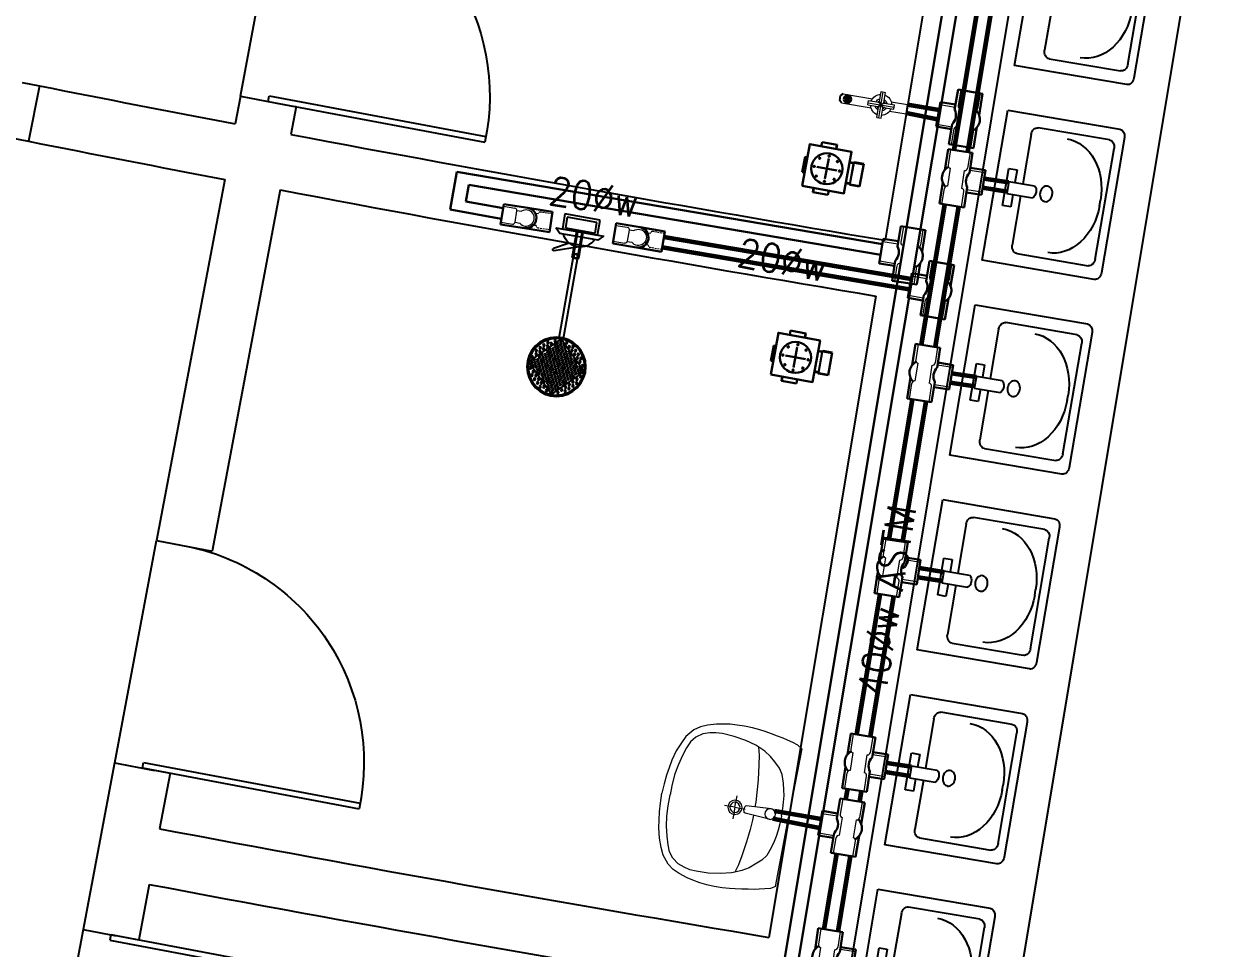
# Model space of a CAD drawing. Header units: metres. Extents: x 159409 to 239023, y 50504 to 95165.
# Drawn here: x 173804.7 to 174230.9, y 80456.3 to 80783.5 of the extents above; entities that cross this region are included whole.
import ezdxf

# ---------------------------------------------------------------- set-up
doc = ezdxf.new("R2010")
doc.units = ezdxf.units.M
doc.header["$MEASUREMENT"] = 0
for name, pattern in [('CONTINU', [0]), ('DASHED', [0.1875, 0.125, -0.0625]), ('HIDDEN2', [0.1875, 0.125, -0.0625])]:
    doc.linetypes.add(name, pattern=pattern)
for name, color, linetype, lineweight in [('cad-block.com', 7, 'Continuous', 5), ('RJ- D - TEXT', 7, 'Continuous', 20), ('RJ- DRA- FLOOR TRAP', 8, 'Continuous', 30), ('RJ- DRA-WASTE PIPE', 130, 'Continuous', 30), ('RJ- WS- COLD WATER', 152, 'Continuous', 30), ('RJ- WS- HOT WATER', 12, 'Continuous', 30), ('WS SLD RSHR', 121, 'Continuous', 25)]:
    doc.layers.add(name, color=color, linetype=linetype, lineweight=lineweight)
doc.layers.add('SANTEH', color=7, linetype='Continuous')
doc.styles.add('RJ', font='romans.shx')

# ---------------------------------------------------------------- blocks, each defined once
blk = doc.blocks.new('TRTH')
at = {"color": 42, "ltscale": 8}
for p, q in [((-589.8393, -68.7593), (-589.8393, -67.9795)), ((-589.8193, -68.7593), (-589.8193, -67.9793)), ((-589.8393, -68.7593), (-589.8193, -68.7593)), ((-589.8393, -68.8593), (-589.0393, -68.8593))]:
    blk.add_line(p, q, dxfattribs=at)
blk.add_arc((-589.8193, -68.7593), 0.78, 0, 91.4693, dxfattribs=at)
blk = doc.blocks.new('Rac7')
at = {"color": 0}
for p, q in [((-39473.6, -23808.4), (-38988.3, -23808.4)), ((-39500.6, -24232.1), (-39500.6, -23829.6)), ((-39456.5, -23859.1), (-39456.5, -24114.9)), ((-39032.4, -23838), (-39429.6, -23838)), ((-39221.1, -23854.9), (-39240.8, -23854.9)), ((-39005.4, -24114.9), (-39005.4, -23859.1)), ((-39005.4, -23859.1), (-39005.4, -23859.1)), ((-38961.3, -23829.6), (-38961.3, -24232.1)), ((-39252.5, -24185.9), (-39252.5, -24093.6)), ((-39209.4, -24185.9), (-39209.4, -24093.6)), ((-39429.6, -24136.1), (-39252.5, -24136.1)), ((-39297, -24164), (-39252.5, -24164)), ((-39297, -24193.5), (-39297, -24164)), ((-39209.4, -24136.1), (-39032.4, -24136.1)), ((-39209.4, -24164), (-39164.9, -24164)), ((-39164.9, -24164), (-39164.9, -24193.5)), ((-39164.9, -24193.5), (-39297, -24193.5)), ((-39252.5, -24185.9), (-39209.4, -24185.9)), ((-38961.3, -24232.1), (-39500.6, -24232.1))]:
    blk.add_line(p, q, dxfattribs=at)
at = {"color": 0, "extrusion": (0, 0, -1)}
for centre, major_axis, start_param, end_param in [((-39473.6, -23829.6), (-27, 0), 0, 1.570796), ((-38988.3, -23829.6), (-27, 0), 1.570796, 3.141593), ((-39429.6, -23859.1), (-27, 0), 0, 1.570796), ((-39240.8, -24007.4), (-194.1, 0), 0, 1.570796), ((-39221.1, -24007.4), (-194.1, 0), 1.570796, 3.141593), ((-39032.4, -23859.1), (-27, 0), 1.570796, 3.141593), ((-39231, -24104), (-25.3, 0), 0.552816, 2.588777), ((-39429.6, -24114.9), (-27, 0), -1.570796, 0), ((-39032.4, -24114.9), (-27, 0), -3.141593, -1.570796)]:
    blk.add_ellipse(centre, major_axis=major_axis, ratio=0.785714, start_param=start_param, end_param=end_param, dxfattribs=at)
blk.add_ellipse((-39231, -24048), major_axis=(-27.9, 0), ratio=0.785714, dxfattribs=at)
blk = doc.blocks.new('A$C12DB153C')
at = {"linetype": 'Continuous', "ltscale": 10}
for p, q in [((1.26, 2.08), (-1.26, 2.08)), ((-1.26, 2.08), (-1.26, 0.53)), ((1.26, 2.08), (1.26, 0.53)), ((-2.78, 0.53), (-0.73, 0.53)), ((-2.78, -1.99), (-2.78, 0.53)), ((0.73, 0.53), (2.8, 0.53)), ((2.8, -1.99), (2.8, 0.53)), ((-2.78, -1.99), (-0.62, -1.99)), ((0.62, -1.99), (2.8, -1.99))]:
    blk.add_line(p, q, dxfattribs=at)
at = {"color": 8, "linetype": 'Continuous', "lineweight": 0}
for p, q in [((-1, 2.08), (-1, 0.53)), ((1, 2.08), (1, 0.53)), ((-2.78, 0.26), (-1.19, 0.26)), ((0.93, 0), (-0.9, 0)), ((2.8, 0.26), (1.22, 0.26)), ((-2.78, -1.73), (-1.19, -1.73)), ((-0.9, -1.47), (0.93, -1.47)), ((2.8, -1.73), (1.22, -1.73))]:
    blk.add_line(p, q, dxfattribs=at)
for centre, start, end in [((-1.19, -0.03), 5.7392, 90), ((1.22, -0.03), 90, 174.2608), ((-1.19, -1.44), 270, 354.2608), ((1.22, -1.44), 185.7392, 270)]:
    blk.add_arc(centre, 0.293, start, end, dxfattribs=at)
at = {"linetype": 'Continuous', "ltscale": 10, "extrusion": (0, 0, -1)}
for centre, start_param, end_param in [((0, 1.55), 3.309118, 4.544863), ((0, -0.9), 2.9928, 4.847677)]:
    blk.add_ellipse(centre, major_axis=(-0.891, 0.891), ratio=1, start_param=start_param, end_param=end_param, dxfattribs=at)
blk = doc.blocks.new('Floor trap-3')
at = {"layer": 'RJ- DRA- FLOOR TRAP', "color": 8, "lineweight": 0}
for p, q in [((-3.75, 9.09), (-3.75, 12.5)), ((-3.75, 9.09), (3.75, 9.09)), ((-3.75, 9.09), (-3.41, 8.75)), ((-3.41, 8.75), (3.41, 8.75)), ((-3.41, 8.75), (-3.41, 7.5)), ((3.75, 9.09), (3.41, 8.75)), ((3.41, 8.75), (3.41, 7.5)), ((3.75, 9.09), (3.75, 12.5)), ((-7.5, 1.83), (-9, 1.83)), ((7.5, 1.83), (9, 1.83)), ((-7.5, -3.17), (-9, -3.17)), ((7.5, -3.17), (9, -3.17)), ((-2.5, -7.5), (-2.5, -8.32)), ((2.5, -7.5), (2.5, -8.32))]:
    blk.add_line(p, q, dxfattribs=at)
at = {"layer": 'RJ- DRA- FLOOR TRAP', "color": 11, "lineweight": 30}
for p, q in [((-3.64, 0), (3.64, 0)), ((0, 3.64), (0, -3.64))]:
    blk.add_line(p, q, dxfattribs=at)
at = {"layer": 'RJ- DRA- FLOOR TRAP', "color": 126, "lineweight": 30}
blk.add_lwpolyline([(7.5, -7.5), (7.5, 7.5), (-7.5, 7.5), (-7.5, -7.5)], close=True, dxfattribs=at)
blk.add_circle((0, 0), 5.5, dxfattribs=at)
at = {"layer": 'RJ- DRA- FLOOR TRAP', "lineweight": 30, "extrusion": (0, 0, -1)}
for centre, major_axis, start_param, end_param in [((0, 4.55), (-0.165, 0.165), 3.141593, 9.424778), ((-4.55, 0), (-0.165, 0.165), 3.141593, 9.424778), ((-3.22, 3.22), (0.165, 0.165), 4.712389, 10.995574), ((3.22, 3.22), (-0.165, 0.165), 3.141593, 9.424778), ((4.55, 0), (0.165, 0.165), 4.712389, 10.995574)]:
    blk.add_ellipse(centre, major_axis=major_axis, ratio=1, start_param=start_param, end_param=end_param, dxfattribs=at)
at = {"layer": 'RJ- DRA- FLOOR TRAP', "lineweight": 30}
for centre, major_axis, start_param, end_param in [((-3.22, -3.22), (0.165, -0.165), 4.712389, 10.995574), ((3.22, -3.22), (-0.165, -0.165), 3.141593, 9.424778), ((0, -4.55), (-0.165, -0.165), 3.141593, 9.424778)]:
    blk.add_ellipse(centre, major_axis=major_axis, ratio=1, start_param=start_param, end_param=end_param, dxfattribs=at)
at = {"layer": 'RJ- DRA-WASTE PIPE', "lineweight": 30}
for p, q in [((-4.09, 9.09), (-4.09, 12.5)), ((-4.09, 12.5), (4.09, 12.5)), ((-4.09, 9.09), (-3.75, 8.75)), ((-3.75, 8.75), (-3.75, 7.5)), ((4.09, 9.09), (3.75, 8.75)), ((3.75, 8.75), (3.75, 7.5)), ((4.09, 9.09), (4.09, 12.5)), ((-7.5, 2.05), (-9, 2.05)), ((-9, -3.4), (-9, 2.05)), ((7.5, 2.05), (9, 2.05)), ((9, -3.4), (9, 2.05)), ((-7.5, -3.4), (-9, -3.4)), ((7.5, -3.4), (9, -3.4)), ((-2.73, -7.5), (-2.73, -8.32)), ((-2.73, -8.32), (2.73, -8.32)), ((2.73, -7.5), (2.73, -8.32))]:
    blk.add_line(p, q, dxfattribs=at)
blk = doc.blocks.new('11')
at = {"layer": 'cad-block.com', "color": 193, "linetype": 'CONTINU'}
for points in [[(2881.4, 12621.8, 0.299875), (2858.2, 12598.7)], [(2916.6, 12598.7, 0.299858), (2893.4, 12621.8)], [(2858.2, 12586.7, 0.299878), (2881.4, 12563.5)], [(2881.4, 12608.6, 0.21619), (2871.4, 12598.7)], [(2871.4, 12586.7, 0.216195), (2881.4, 12576.7)], [(2881.4, 12603.4, 0.138814), (2876.7, 12598.7)], [(2876.7, 12586.7, 0.138819), (2881.4, 12581.9)], [(2881.4, 12603, 0.131669), (2877, 12598.7)], [(2877, 12586.7, 0.131679), (2881.4, 12582.3)], [(2879.4, 12598.7, 0.414466), (2881.4, 12600.7)], [(2881.4, 12584.7, 0.414465), (2879.4, 12586.7)], [(2903.4, 12598.7, 0.216158), (2893.4, 12608.6)], [(2898.1, 12598.7, 0.13877), (2893.4, 12603.4)], [(2897.8, 12598.7, 0.131627), (2893.4, 12603)], [(2893.4, 12600.7, 0.41557), (2895.4, 12598.7)], [(2895.4, 12586.7, 0.414476), (2893.4, 12584.7)], [(2893.4, 12582.3, 0.131637), (2897.8, 12586.7)], [(2893.4, 12581.9, 0.138776), (2898.1, 12586.7)], [(2893.4, 12576.7, 0.216162), (2903.4, 12586.7)], [(2893.4, 12563.5, 0.299861), (2916.6, 12586.7)]]:
    blk.add_lwpolyline(points, format="xyb", dxfattribs=at)
for points in [[(2881.4, 12600.7), (2881.4, 12629.7)], [(2881.4, 12629.7), (2893.4, 12629.7)], [(2887.4, 12555.7), (2887.4, 12629.7)], [(2893.4, 12600.7), (2893.4, 12629.7)], [(2850.4, 12586.7), (2850.4, 12598.7)], [(2850.4, 12598.7), (2879.4, 12598.7)], [(2850.4, 12592.7), (2924.4, 12592.7)], [(2850.4, 12586.7), (2879.4, 12586.7)], [(2879.4, 12598.7), (2887.4, 12592.7)], [(2887.4, 12592.7), (2879.4, 12586.7)], [(2881.4, 12584.7), (2893.4, 12600.7)], [(2881.4, 12600.7), (2887.4, 12592.7)], [(2881.4, 12555.7), (2881.4, 12584.7)], [(2887.4, 12592.7), (2895.4, 12598.7)], [(2895.4, 12586.7), (2887.4, 12592.7)], [(2887.4, 12592.7), (2893.4, 12584.7)], [(2893.4, 12555.7), (2893.4, 12584.7)], [(2895.4, 12598.7), (2924.4, 12598.7)], [(2895.4, 12586.7), (2924.4, 12586.7)], [(2924.4, 12586.7), (2924.4, 12598.7)], [(2881.4, 12555.7), (2893.4, 12555.7)]]:
    blk.add_lwpolyline(points, dxfattribs=at)
blk = doc.blocks.new('A$C09B008CF')
at = {"ltscale": 10}
h = blk.add_hatch(dxfattribs=at)
h.set_pattern_fill('ANSI31', color=193)
h.set_pattern_definition([(45, (-199988.31619, -111860.95241), (-0.08838834765, 0.08838834765), [])])
edge = h.paths.add_edge_path()
edge.add_arc((9.25, 5.32), 1.57, 0, 360)
at = {"color": 193, "ltscale": 10}
for p, q in [((12.54, 47.91), (5.96, 47.91)), ((5.96, 1.55), (7.53, 0)), ((7.53, 0), (10.97, 0)), ((12.54, 1.55), (10.97, 0))]:
    blk.add_line(p, q, dxfattribs=at)
for radius in [2.74, 1.57]:
    blk.add_circle((9.25, 5.32), radius, dxfattribs=at)
at = {"layer": 'cad-block.com', "color": 193, "linetype": 'CONTINU'}
for points in [[(5.96, 36.14), (5.96, 47.91)], [(12.54, 36.14), (12.54, 47.91)], [(5.96, 1.55), (5.96, 22.77)], [(12.54, 1.55), (12.54, 22.77)]]:
    blk.add_lwpolyline(points, dxfattribs=at)
at = {"layer": 'cad-block.com', "color": 193, "linetype": 'CONTINU', "xscale": 0.25, "yscale": 0.25, "zscale": 0.25}
blk.add_blockref('11', (-712.6, -3118.71), dxfattribs=at)
blk = doc.blocks.new('A$C4421056C')
at = {"layer": 'WS SLD RSHR', "color": 63}
for p, q in [((46.44, 11.76), (55.57, 22.55)), ((66.36, 13.42), (55.57, 22.55)), ((46.58, 10.08), (46.3, 13.44)), ((66.36, 13.42), (57.23, 2.63)), ((8.07, 9.77), (17.04, 10.51)), ((46.13, 12.49), (8.11, 9.31)), ((46.25, 10.99), (8.23, 7.82)), ((16.06, 9.22), (15.99, 10.16)), ((16.14, 8.29), (16.06, 9.22)), ((17.36, 10.28), (17.44, 9.34)), ((17.44, 9.34), (17.52, 8.4)), ((46.44, 11.76), (57.23, 2.63)), ((17.24, 8.11), (8.27, 7.37))]:
    blk.add_line(p, q, dxfattribs=at)
at = {"layer": 'WS SLD RSHR', "color": 3}
for p, q in [((9.31, 15.57), (7.46, 17.13)), ((7.46, 17.13), (8.89, 0)), ((12.4, 11.96), (14.82, 17.36)), ((10.45, 1.84), (9.31, 15.57)), ((13.46, 8.4), (15.58, 17.02)), ((10.45, 1.84), (8.89, 0))]:
    blk.add_line(p, q, dxfattribs=at)
at = {"layer": 'WS SLD RSHR', "color": 8}
for p, q in [((2.28, 14.42), (7.65, 14.86)), ((3.33, 1.82), (2.28, 14.42)), ((3.36, 13.5), (7.16, 13.82)), ((4.24, 2.9), (3.36, 13.5)), ((7.16, 13.82), (8.05, 3.22)), ((7.65, 14.86), (8.7, 2.27)), ((8.7, 2.27), (3.33, 1.82)), ((8.05, 3.22), (4.24, 2.9))]:
    blk.add_line(p, q, dxfattribs=at)
at = {"layer": 'WS SLD RSHR', "color": 63}
for centre, radius in [((56.4, 12.59), 10.45), ((56.4, 12.59), 10), ((16.79, 9.28), 0.793), ((16.79, 9.28), 0.693)]:
    blk.add_circle(centre, radius, dxfattribs=at)
at = {"layer": 'WS SLD RSHR', "color": 117}
for centre in [(53.7, 21.41), (55.67, 21.33), (57.61, 21.74), (49.16, 17.67), (50.24, 18.95), (50.52, 17.66), (51.32, 20.22), (51.58, 18.91), (52.39, 18.12), (52.49, 16.95), (52.64, 20.16), (53.52, 18.8), (53.62, 17.63), (54.55, 20.65), (54.64, 19.49), (54.74, 18.32), (54.84, 17.15), (55.77, 20.16), (55.87, 18.99), (55.97, 17.82), (56.9, 20.85), (56.99, 19.68), (57.09, 18.51), (57.19, 17.34), (58.22, 19.19), (58.32, 18.02), (58.41, 16.85), (58.86, 20.68), (59.44, 18.71), (59.54, 17.54), (60.11, 19.62), (60.15, 20.96), (60.76, 17.05), (61.36, 18.56), (61.43, 19.88), (62.61, 17.5), (62.7, 18.8), (63.98, 17.72), (47.34, 13.9), (48.08, 16.4), (48.08, 13.05), (48.4, 15.15), (49.21, 13.73), (49.31, 12.56), (49.46, 16.4), (50.24, 15.59), (50.33, 14.42), (50.43, 13.25), (51.36, 16.26), (51.46, 15.09), (51.56, 13.93), (51.66, 12.76), (52.59, 15.78), (52.68, 14.61), (52.78, 13.44), (53.71, 16.46), (53.81, 15.29), (53.91, 14.12), (54.01, 12.95), (54.94, 15.98), (55.03, 14.81), (55.13, 13.64), (55.23, 12.47), (56.06, 16.66), (56.16, 15.49), (56.26, 14.32), (56.36, 13.15), (57.29, 16.17), (57.38, 15.01), (57.48, 13.84), (57.58, 12.67), (58.51, 15.68), (58.61, 14.51), (58.71, 13.34), (59.64, 16.37), (59.73, 15.2), (59.83, 14.03), (59.93, 12.86), (60.86, 15.88), (60.96, 14.71), (61.06, 13.54), (61.99, 16.57), (62.08, 15.4), (62.18, 14.23), (62.28, 13.06), (63.31, 14.91), (63.41, 13.74), (63.5, 12.57), (63.87, 16.44), (64.53, 14.42), (64.63, 13.26), (65.12, 15.38), (65.62, 13.34), (47.19, 11.8), (47.69, 9.8), (48.18, 11.88), (48.28, 10.71), (48.94, 8.74), (49.4, 11.39), (49.5, 10.22), (50.53, 12.08), (50.63, 10.91), (50.72, 9.74), (50.82, 8.57), (51.75, 11.59), (51.85, 10.42), (51.95, 9.25), (52.88, 12.28), (52.98, 11.11), (53.07, 9.94), (53.17, 8.77), (54.1, 11.78), (54.2, 10.61), (54.3, 9.45), (54.4, 8.28), (55.33, 11.3), (55.42, 10.13), (55.52, 8.96), (56.45, 11.98), (56.55, 10.81), (56.65, 9.64), (56.75, 8.47), (57.68, 11.5), (57.77, 10.33), (57.87, 9.16), (58.8, 12.18), (58.9, 11.01), (59, 9.84), (59.1, 8.67), (60.03, 11.69), (60.12, 10.53), (60.22, 9.36), (61.15, 12.37), (61.25, 11.2), (61.35, 10.03), (61.45, 8.86), (62.38, 11.89), (62.47, 10.72), (62.57, 9.55), (63.34, 8.78), (63.6, 11.4), (64.4, 10.03), (64.73, 12.09), (64.72, 8.78), (65.46, 11.28), (48.83, 7.46), (50.1, 6.38), (50.19, 7.68), (51.38, 5.3), (51.44, 6.62), (52.05, 8.08), (52.65, 4.22), (52.69, 5.56), (53.27, 7.6), (53.37, 6.43), (53.94, 4.5), (54.49, 7.11), (54.59, 5.94), (55.62, 7.8), (55.72, 6.63), (55.81, 5.46), (55.91, 4.29), (56.84, 7.3), (56.94, 6.13), (57.04, 4.97), (57.97, 7.99), (58.07, 6.82), (58.16, 5.65), (58.26, 4.48), (59.19, 7.5), (59.29, 6.33), (60.17, 5.02), (60.32, 8.19), (60.42, 7.02), (61.23, 6.27), (61.49, 4.96), (62.28, 7.52), (62.57, 6.23), (63.64, 7.51), (55.2, 3.44), (57.14, 3.8), (59.11, 3.77)]:
    blk.add_circle(centre, 0.334, dxfattribs=at)
at = {"layer": 'WS SLD RSHR', "color": 3}
for centre, radius, start, end in [((15.26, 17.1), 0.515, 80.5528, 149.6641), ((15.09, 17.17), 0.515, 343.6511, 59.5414), ((7.22, 8.49), 6.24, 300.1215, 69.4165)]:
    blk.add_arc(centre, radius, start, end, dxfattribs=at)
at = {"layer": 'WS SLD RSHR', "color": 63}
for centre, start, end in [((16.23, 10.2), 82.2318, 189.5718), ((17.11, 10.28), 359.9662, 107.3062), ((16.39, 8.29), 179.9662, 287.3062), ((17.27, 8.36), 262.2318, 9.5718)]:
    blk.add_arc(centre, 0.248, start, end, dxfattribs=at)
blk = doc.blocks.new('806-010DN')
at = {"color": 0, "linetype": 'Continuous'}
for p, q in [((51, 21.5), (0, 21.5)), ((51, 21.5), (51, -21.5)), ((51, -21.5), (0, -21.5))]:
    blk.add_line(p, q, dxfattribs=at)
at = {"color": 8, "linetype": 'Continuous', "lineweight": 5}
for p, q in [((21.5, 12.5), (11.5, 12.5)), ((21.5, 12), (21.5, -12)), ((51, 17), (26.5, 17)), ((21.5, -12.5), (11.5, -12.5)), ((51, -17), (26.5, -17))]:
    blk.add_line(p, q, dxfattribs=at)
at = {"color": 0, "linetype": 'Continuous'}
blk.add_arc((0, 0), 21.5, 90, 270, dxfattribs=at)
at = {"color": 8, "linetype": 'Continuous', "lineweight": 5}
for centre, radius, start, end in [((0, 0), 17, 47.3321, 312.6679), ((26.5, 12), 5, 90, 180), ((26.5, -12), 5, 180, 270)]:
    blk.add_arc(centre, radius, start, end, dxfattribs=at)
blk = doc.blocks.new('$@$_rakovina4')
at = {"lineweight": 13}
for p, q in [((-268.5, -36.5), (-274.3, -56.2)), ((-258, -20), (-268.5, -36.5)), ((-258, -20), (0, -20)), ((258, -20), (0, -20)), ((258, -20), (268.5, -36.5)), ((268.5, -36.5), (274.3, -56.2)), ((-279, -77), (-283.5, -95)), ((-274.3, -56.2), (-279, -77)), ((274.3, -56.2), (279, -77)), ((279, -77), (283.5, -95)), ((-286.9, -116.6), (-290.9, -139.4)), ((-283.5, -95), (-286.9, -116.6)), ((-19.7, -89), (-13.7, -180.2)), ((19.7, -89), (13.7, -180.2)), ((283.5, -95), (286.9, -116.6)), ((286.9, -116.6), (290.9, -139.4)), ((-294.6, -163.4), (-297, -184.9)), ((-290.9, -139.4), (-294.6, -163.4)), ((290.9, -139.4), (294.6, -163.4)), ((294.6, -163.4), (297, -184.9)), ((-297, -184.9), (-300, -211.9)), ((-300, -211.9), (-300, -241.9)), ((0, -220.9), (-43, -220.9)), ((-13.7, -180.2), (-11.9, -183.6)), ((-11.9, -183.6), (-9, -185.2)), ((-9, -185.2), (-2.9, -187.3)), ((-2.9, -187.3), (0, -187.3)), ((0, -220.9), (0, -182.3)), ((2.9, -187.3), (0, -187.3)), ((0, -220.9), (0, -259.5)), ((0, -220.9), (43, -220.9)), ((9, -185.2), (2.9, -187.3)), ((11.9, -183.6), (9, -185.2)), ((13.7, -180.2), (11.9, -183.6)), ((297, -184.9), (300, -211.9)), ((300, -211.9), (300, -241.9)), ((-300, -241.9), (-299, -269.2)), ((300, -241.9), (299, -269.2)), ((-299, -269.2), (-297, -295.6)), ((-297, -295.6), (-292.5, -322.9)), ((297, -295.6), (292.5, -322.9)), ((299, -269.2), (297, -295.6)), ((-292.5, -322.9), (-288, -345.3)), ((-288, -345.3), (-277.5, -376.8)), ((288, -345.3), (277.5, -376.8)), ((292.5, -322.9), (288, -345.3)), ((-277.5, -376.8), (-267, -400.8)), ((277.5, -376.8), (267, -400.8)), ((-267, -400.8), (-252, -422.6)), ((-252, -422.6), (-222.1, -446.9)), ((252, -422.6), (222.1, -446.9)), ((267, -400.8), (252, -422.6)), ((-222.1, -446.9), (-196.5, -459.3)), ((-196.5, -459.3), (-163.5, -472.8)), ((-163.5, -472.8), (-127, -481.3)), ((-127, -481.3), (-97.5, -486.3)), ((-97.5, -486.3), (-69, -490.8)), ((97.5, -486.3), (69, -490.8)), ((127, -481.3), (97.5, -486.3)), ((163.5, -472.8), (127, -481.3)), ((196.5, -459.3), (163.5, -472.8)), ((222.1, -446.9), (196.5, -459.3)), ((-69, -490.8), (-36.1, -492.9)), ((-36.1, -492.9), (0, -495.3)), ((36.1, -492.9), (0, -495.3)), ((69, -490.8), (36.1, -492.9))]:
    blk.add_line(p, q, dxfattribs=at)
at = {"lineweight": 5}
for p, q in [((-172.5, -87.5), (-192, -108.5)), ((-151.5, -72.5), (-172.5, -87.5)), ((-121.5, -62), (-151.5, -72.5)), ((-96, -56), (-121.5, -62)), ((-76.5, -51.5), (-96, -56)), ((-52.5, -48.5), (-76.5, -51.5)), ((-28.5, -47), (-52.5, -48.5)), ((0, -47), (-28.5, -47)), ((0, -47), (28.5, -47)), ((28.5, -47), (52.5, -48.5)), ((52.5, -48.5), (76.5, -51.5)), ((76.5, -51.5), (96, -56)), ((96, -56), (121.5, -62)), ((121.5, -62), (151.5, -72.5)), ((151.5, -72.5), (172.5, -87.5)), ((172.5, -87.5), (192, -108.5)), ((-208.5, -127.9), (-223.5, -151.9)), ((-192, -108.5), (-208.5, -127.9)), ((192, -108.5), (208.5, -127.9)), ((208.5, -127.9), (223.5, -151.9)), ((-233.9, -176.1), (-239.2, -188.5)), ((-223.5, -151.9), (-233.9, -176.1)), ((-205.5, -168.4), (-233.9, -176.1)), ((-233.9, -176.1), (-233.9, -176.1)), ((-171, -162.4), (-205.5, -168.4)), ((-143, -158.4), (-171, -162.4)), ((-117, -154.9), (-143, -158.4)), ((-91, -152.2), (-117, -154.9)), ((-69, -150.4), (-91, -152.2)), ((-33.7, -148.3), (-69, -150.4)), ((-15.9, -147.9), (-33.7, -148.3)), ((15.9, -147.9), (33.7, -148.3)), ((33.7, -148.3), (69, -150.4)), ((69, -150.4), (91, -152.2)), ((91, -152.2), (117, -154.9)), ((117, -154.9), (143, -158.4)), ((143, -158.4), (171, -162.4)), ((171, -162.4), (205.5, -168.4)), ((205.5, -168.4), (233.9, -176.1)), ((223.5, -151.9), (233.9, -176.1)), ((233.9, -176.1), (239.2, -188.5)), ((233.9, -176.1), (233.9, -176.1)), ((-239.2, -188.5), (-249, -227.6)), ((239.2, -188.5), (249, -227.6)), ((-249, -227.6), (-256.1, -272.5)), ((249, -227.6), (256.1, -272.5)), ((-256.1, -272.5), (-258, -316.9)), ((256.1, -272.5), (258, -316.9)), ((-258, -316.9), (-256.5, -340.9)), ((-256.5, -340.9), (-252, -363.3)), ((256.5, -340.9), (252, -363.3)), ((258, -316.9), (256.5, -340.9)), ((-252, -363.3), (-243, -387.3)), ((-243, -387.3), (-226.1, -410.4)), ((243, -387.3), (226.1, -410.4)), ((252, -363.3), (243, -387.3)), ((-226.1, -410.4), (-205.5, -426.3)), ((-205.5, -426.3), (-181.5, -436.8)), ((-181.5, -436.8), (-151.5, -445.8)), ((181.5, -436.8), (151.5, -445.8)), ((205.5, -426.3), (181.5, -436.8)), ((226.1, -410.4), (205.5, -426.3)), ((-151.5, -445.8), (-115.5, -454.8)), ((-115.5, -454.8), (-79.5, -460.8)), ((-79.5, -460.8), (-40.5, -463.8)), ((-40.5, -463.8), (-13.5, -463.8)), ((-13.5, -463.8), (0, -463.8)), ((13.5, -463.8), (0, -463.8)), ((40.5, -463.8), (13.5, -463.8)), ((79.5, -460.8), (40.5, -463.8)), ((115.5, -454.8), (79.5, -460.8)), ((151.5, -445.8), (115.5, -454.8))]:
    blk.add_line(p, q, dxfattribs=at)
at = {"lineweight": 13}
blk.add_circle((0, -89), 19.7, dxfattribs=at)
at = {"lineweight": 5}
for radius in [26.2, 18.7]:
    blk.add_circle((0, -220.9), radius, dxfattribs=at)
blk = doc.blocks.new('A$C42E36F1D')
at = {"color": 8, "linetype": 'Continuous', "lineweight": 0}
for p, q in [((5.69, 14.76), (6.2, 9.36)), ((12.65, 15.42), (13.16, 10.02)), ((19.53, 9.69), (14.01, 9.17)), ((0.09, 7.86), (5.6, 8.38)), ((13.09, 8.16), (6.71, 7.56)), ((0.74, 0.92), (6.26, 1.44)), ((7.19, 2.45), (13.57, 3.05)), ((20.19, 2.75), (14.67, 2.23))]:
    blk.add_line(p, q, dxfattribs=at)
for centre, start, end in [((14.11, 8.15), 95.3798, 179.6406), ((5.7, 7.36), 11.119, 95.3798), ((6.16, 2.46), 275.3798, 359.6406), ((14.57, 3.25), 191.119, 275.3798)]:
    blk.add_arc(centre, 1.03, start, end, dxfattribs=at)
at = {"layer": 'RJ- WS- HOT WATER', "linetype": 'Continuous', "lineweight": 30, "ltscale": 10}
for p, q in [((13.57, 15.51), (4.77, 14.68)), ((4.77, 14.68), (5.28, 9.28)), ((13.57, 15.51), (14.08, 10.11)), ((0, 8.78), (7.14, 9.45)), ((0.83, 0), (0, 8.78)), ((12.22, 9.93), (19.45, 10.61)), ((20.27, 1.83), (19.45, 10.61)), ((0.83, 0), (8.35, 0.71)), ((12.66, 1.11), (20.27, 1.83))]:
    blk.add_line(p, q, dxfattribs=at)
at = {"layer": 'RJ- WS- HOT WATER', "linetype": 'Continuous', "lineweight": 30, "ltscale": 10, "extrusion": (0, 0, -1)}
for centre, start_param, end_param in [((9.34, 13.27), 3.309118, 4.544863), ((10.15, 4.74), 2.9928, 4.847677)]:
    blk.add_ellipse(centre, major_axis=(-3.4, 2.81), ratio=1, start_param=start_param, end_param=end_param, dxfattribs=at)

msp = doc.modelspace()

# ---------------------------------------------------------------- linework, layer by layer
at = {"color": 0, "ltscale": 10}
for p, q in [((174142.113, 80904.313, -4.392), (174109.274, 80707.028, -4.392)), ((174171.708, 80899.402, -4.392), (174056.771, 80208.901, -4.392)), ((174230.917, 80889.687, -4.392), (174115.977, 80199.167, -4.392)), ((174230.942, 80889.843, -4.392), (174116.002, 80199.323, -4.392)), ((173810.16, 80761.661, -4.392), (173806.276, 80742.042, -4.392)), ((173881.232, 80758.033, -4.392), (173879.376, 80748.207, -4.392)), ((173881.232, 80758.033, -4.392), (173879.376, 80748.207, -4.392)), ((173900.881, 80754.303, -4.392), (173899.025, 80744.477, -4.392)), ((173900.881, 80754.303, -4.392), (173899.025, 80744.477, -4.392)), ((173875.665, 80728.554, -4.392), (173851.544, 80600.811, -4.392)), ((173895.314, 80724.824, -4.392), (173871.197, 80597.1, -4.392)), ((174105.99, 80687.299, -4.392), (174068.225, 80460.42, -4.392)), ((173851.538, 80600.812, -4.392), (173871.197, 80597.1, -4.392)), ((173836.7, 80522.2, -4.392), (173825.567, 80463.242, -4.392)), ((173856.349, 80518.471, -4.392), (173852.638, 80498.818, -4.392)), ((173848.927, 80479.165, -4.392), (173845.216, 80459.513, -4.392))]:
    msp.add_line(p, q, dxfattribs=at)
at = {"color": 0, "linetype": 'HIDDEN2', "ltscale": 100}
for radius in [10308.5, 10328.5]:
    msp.add_arc((175811.745, 90873.972, -4.392), radius, 258.2480397, 258.8038529, dxfattribs=at)
at = {"color": 0, "ltscale": 10}
for radius, start, end in [(10308.5, 258.8038529, 259.195767), (10298.5, 259.1956591, 259.3069293), (10308.5, 259.3069293, 260.4939268), (10328.5, 258.8038529, 259.1959823), (10328.5, 259.3069293, 260.4940344), (10538.5, 259.1981931, 259.3069293), (10558.5, 259.3069293, 260.4952428), (10578.5, 259.3069293, 260.4953454), (10598.5, 259.1988087, 259.3069293)]:
    msp.add_arc((175811.745, 90873.972, -4.392), radius, start, end, dxfattribs=at)
at = {"layer": 'RJ- WS- COLD WATER', "lineweight": 60}
for p, q in [((174141.829, 80788.616, -4.392), (174133.565, 80738.971, -4.392)), ((174146.705, 80787.849, -4.392), (174138.441, 80738.204, -4.392)), ((174117.265, 80755.011, -4.392), (174128.408, 80753.129, -4.392)), ((174116.774, 80752.086, -4.392), (174127.859, 80749.882, -4.392)), ((174152.994, 80727.465, -4.475), (174144.325, 80728.825, -4.475)), ((174152.475, 80724.223, -4.475), (174143.813, 80725.569, -4.475)), ((174130.358, 80719.703, -4.392), (174122.094, 80670.058, -4.392)), ((174135.234, 80718.936, -4.392), (174126.97, 80669.29, -4.392)), ((174031.066, 80708.289, -4.392), (174118.48, 80693.445, -4.392)), ((174030.43, 80704.548, -4.392), (174117.844, 80689.704, -4.392)), ((174141.523, 80658.552, -4.503), (174132.854, 80659.911, -4.503)), ((174141.004, 80655.31, -4.503), (174132.342, 80656.656, -4.503)), ((174118.887, 80650.79, -4.392), (174110.623, 80601.144, -4.392)), ((174123.763, 80650.023, -4.392), (174115.499, 80600.377, -4.392)), ((174130.052, 80589.638, -4.531), (174121.383, 80590.998, -4.531)), ((174129.533, 80586.397, -4.531), (174120.871, 80587.742, -4.531)), ((174107.416, 80581.876, -4.392), (174099.153, 80532.231, -4.392)), ((174112.292, 80581.109, -4.392), (174104.029, 80531.464, -4.392)), ((174118.062, 80517.483, -4.56), (174109.4, 80518.829, -4.56)), ((174118.581, 80520.725, -4.56), (174109.913, 80522.085, -4.56)), ((174095.945, 80512.963, -4.392), (174095.331, 80509.273, -4.392)), ((174100.821, 80512.196, -4.392), (174100.197, 80508.446, -4.392)), ((174070.15, 80505.182, -4.392), (174086.671, 80502.391, -4.392)), ((174069.62, 80502.425, -4.392), (174086.123, 80499.144, -4.392)), ((174092.124, 80490.006, -4.392), (174087.682, 80463.318, -4.392)), ((174096.99, 80489.179, -4.392), (174092.558, 80462.55, -4.392))]:
    msp.add_line(p, q, dxfattribs=at)
at = {"layer": 'RJ- WS- COLD WATER', "linetype": 'Continuous', "lineweight": 30, "ltscale": 10}
for p, q in [((174031.382, 80710.144, -4.392), (174022.594, 80711.639, -4.392)), ((174030.164, 80702.99, -4.392), (174031.382, 80710.144, -4.392)), ((174030.164, 80702.99, -4.392), (174021.5, 80704.465, -4.392))]:
    msp.add_line(p, q, dxfattribs=at)
at = {"layer": 'RJ- WS- COLD WATER', "color": 8, "linetype": 'DASHED', "lineweight": 0, "ltscale": 5}
for p, q in [((174031.254, 80709.395, -4.392), (174027.179, 80710.089, -4.392)), ((174025.516, 80705.322, -4.392), (174024.525, 80705.491, -4.392)), ((174026.224, 80709.481, -4.392), (174025.249, 80709.647, -4.392)), ((174030.292, 80703.739, -4.392), (174026.216, 80704.433, -4.392))]:
    msp.add_line(p, q, dxfattribs=at)
at = {"layer": 'RJ- WS- COLD WATER', "color": 8, "linetype": 'DASHED', "lineweight": 0, "ltscale": 0.5}
for centre, start, end in [((174027.037, 80709.257, -4.392), 80.34069, 164.60152), ((174026.358, 80705.264, -4.392), 176.07986, 260.34069)]:
    msp.add_arc(centre, 0.844, start, end, dxfattribs=at)
at = {"layer": 'RJ- WS- HOT WATER', "linetype": 'Continuous', "lineweight": 30, "ltscale": 10}
for p, q in [((174153.687, 80932.745, -4.392), (174033.331, 80210.23, -4.392)), ((174158.613, 80931.928, -4.392), (174038.188, 80209.344, -4.392)), ((173957.808, 80731.244, -4.392), (173955.372, 80717.917, -4.392)), ((173957.808, 80731.244, -4.392), (174108.377, 80705.676, -4.392)), ((173961.992, 80726.685, -4.392), (173960.91, 80720.77, -4.392)), ((173961.992, 80726.685, -4.392), (174107.741, 80701.935, -4.392)), ((173974.159, 80718.37, -4.392), (173960.91, 80720.77, -4.392)), ((173991.651, 80717.121, -4.392), (173982.843, 80718.496, -4.392)), ((173973.485, 80714.636, -4.392), (173955.372, 80717.917, -4.392)), ((173991.651, 80717.121, -4.392), (173990.532, 80709.951, -4.392)), ((173990.532, 80709.951, -4.392), (173981.724, 80711.326, -4.392))]:
    msp.add_line(p, q, dxfattribs=at)
at = {"layer": 'RJ- WS- HOT WATER', "color": 8, "linetype": 'DASHED', "lineweight": 0, "ltscale": 5}
for p, q in [((173986.502, 80716.387, -4.392), (173985.509, 80716.542, -4.392)), ((173991.534, 80716.371, -4.392), (173987.449, 80717.008, -4.392)), ((173985.852, 80712.219, -4.392), (173984.875, 80712.372, -4.392)), ((173990.649, 80710.702, -4.392), (173986.564, 80711.339, -4.392))]:
    msp.add_line(p, q, dxfattribs=at)
at = {"layer": 'RJ- WS- HOT WATER', "color": 8, "linetype": 'DASHED', "lineweight": 0, "ltscale": 0.5}
for centre, start, end in [((173987.319, 80716.175, -4.392), 81.12927, 165.3901), ((173986.694, 80712.173, -4.392), 176.86844, 261.12927)]:
    msp.add_arc(centre, 0.844, start, end, dxfattribs=at)

# ---------------------------------------------------------------- block references
at = {"color": 4, "yscale": 99.99999999999996, "zscale": 99.99999999999996}
for p, xscale, rotation in [((191560.912, 137449.735, -4.392), -99.99999999999996, 259.338272434563), ((191516.418, 137213.895, -4.392), -99.99999999999996, 259.338272434563), ((169679.989, 21223.608, -4.392), 99.99999999999996, 259.3382724345099)]:
    msp.add_blockref('TRTH', p, dxfattribs=dict(at, xscale=xscale, rotation=rotation))
at = {"color": 6, "ltscale": 10, "xscale": -0.499999999999998, "yscale": 0.4999999999999997, "zscale": 0.4999999999999999, "rotation": 260.4132136767889}
msp.add_blockref('A$C09B008CF', (174092.604, 80752.83, -4.392), dxfattribs=at)
at = {"color": 6, "ltscale": 10, "xscale": -1, "rotation": 84.87273578929715}
msp.add_blockref('A$C4421056C', (174010.59, 80717.322, -4.392), dxfattribs=at)
at = {"color": 6, "ltscale": 10, "rotation": 75.61606391164528}
msp.add_blockref('A$C42E36F1D', (174120.293, 80690.542, -4.392), dxfattribs=at)
at = {"lineweight": 0, "xscale": -0.09613999999999999, "yscale": 0.09613999999999998, "zscale": 0.09613999999999999, "rotation": 259.1761438676244}
msp.add_blockref('$@$_rakovina4', (174077.033, 80502.438, -4.392), dxfattribs=at)
at = {"layer": 'RJ- DRA- FLOOR TRAP', "rotation": 259.5164544294427}
for p in [(174088.696, 80732.333, -4.392), (174077.586, 80665.59, -4.392)]:
    msp.add_blockref('Floor trap-3', p, dxfattribs=at)
at = {"layer": 'RJ- WS- COLD WATER', "linetype": 'Continuous', "ltscale": 10}
for name, p, xscale, yscale, zscale, rotation in [('A$C12DB153C', (174135.315, 80750.359, -4.392), 3.499233740472022, 3.499233740446655, 3.49923374045335, 80.35419936173436), ('A$C12DB153C', (174136.93, 80728.599, -4.449), 3.499233740472019, 3.499233740446656, 3.49923374045335, 261.0586009247739), ('806-010DN', (174021.984, 80708.059, -4.392), -0.1681336060908505, 0.1681336064248172, 0.168133606515131, 350.3406882639096), ('A$C12DB153C', (174125.234, 80689.795, -4.392), 3.499233740472022, 3.499233740446655, 3.49923374045335, 80.35419936173436), ('A$C12DB153C', (174125.459, 80659.686, -4.477), 3.499233740472019, 3.499233740446656, 3.49923374045335, 261.0586009247739), ('A$C12DB153C', (174113.988, 80590.773, -4.505), 3.499233740472019, 3.499233740446656, 3.49923374045335, 261.0586009247739), ('A$C12DB153C', (174102.517, 80521.859, -4.534), 3.499233740472019, 3.499233740446656, 3.49923374045335, 261.0586009247739), ('A$C12DB153C', (174093.579, 80499.621, -4.392), 3.499233740472022, 3.499233740446655, 3.49923374045335, 80.35419936173436), ('A$C12DB153C', (174091.046, 80452.946, -4.562), 3.499233740472019, 3.499233740446656, 3.49923374045335, 261.0586009247739)]:
    msp.add_blockref(name, p, dxfattribs=dict(at, xscale=xscale, yscale=yscale, zscale=zscale, rotation=rotation))
at = {"layer": 'RJ- WS- HOT WATER', "linetype": 'Continuous', "ltscale": 10, "xscale": 0.1681336060908507, "yscale": 0.1681336060908507, "zscale": 0.1681336060908507, "rotation": 171.1292722426851}
msp.add_blockref('806-010DN', (173982.298, 80714.909, -4.392), dxfattribs=at)
at = {"layer": 'SANTEH', "xscale": 0.0999999999999999, "yscale": 0.0999999999999999, "zscale": 0.0999999999999999, "rotation": 260.3438070944756}
for p in [(175890.455, 76521.477, -4.446), (175878.984, 76452.564, -4.475), (175867.513, 76383.651, -4.503), (175856.042, 76314.737, -4.531), (175844.571, 76245.824, -4.56), (175833.1, 76176.911, -4.588)]:
    msp.add_blockref('Rac7', p, dxfattribs=at)

# ---------------------------------------------------------------- texts
at = {"layer": 'RJ- D - TEXT', "lineweight": 20, "style": 'RJ', "width": 0.9}
for s, rotation, p in [('20%%Cw ', 351.11693, (173989.89, 80719.875, -4.392)), ('20%%Cw ', 349.52265, (174056.533, 80698.043, -4.392)), ('40%%Cw ASTM', 80.7517, (174109.354, 80545.476, -4.392))]:
    msp.add_text(s, height=10, rotation=rotation, dxfattribs=at).set_placement(p)

doc.saveas('drawing.dxf')
